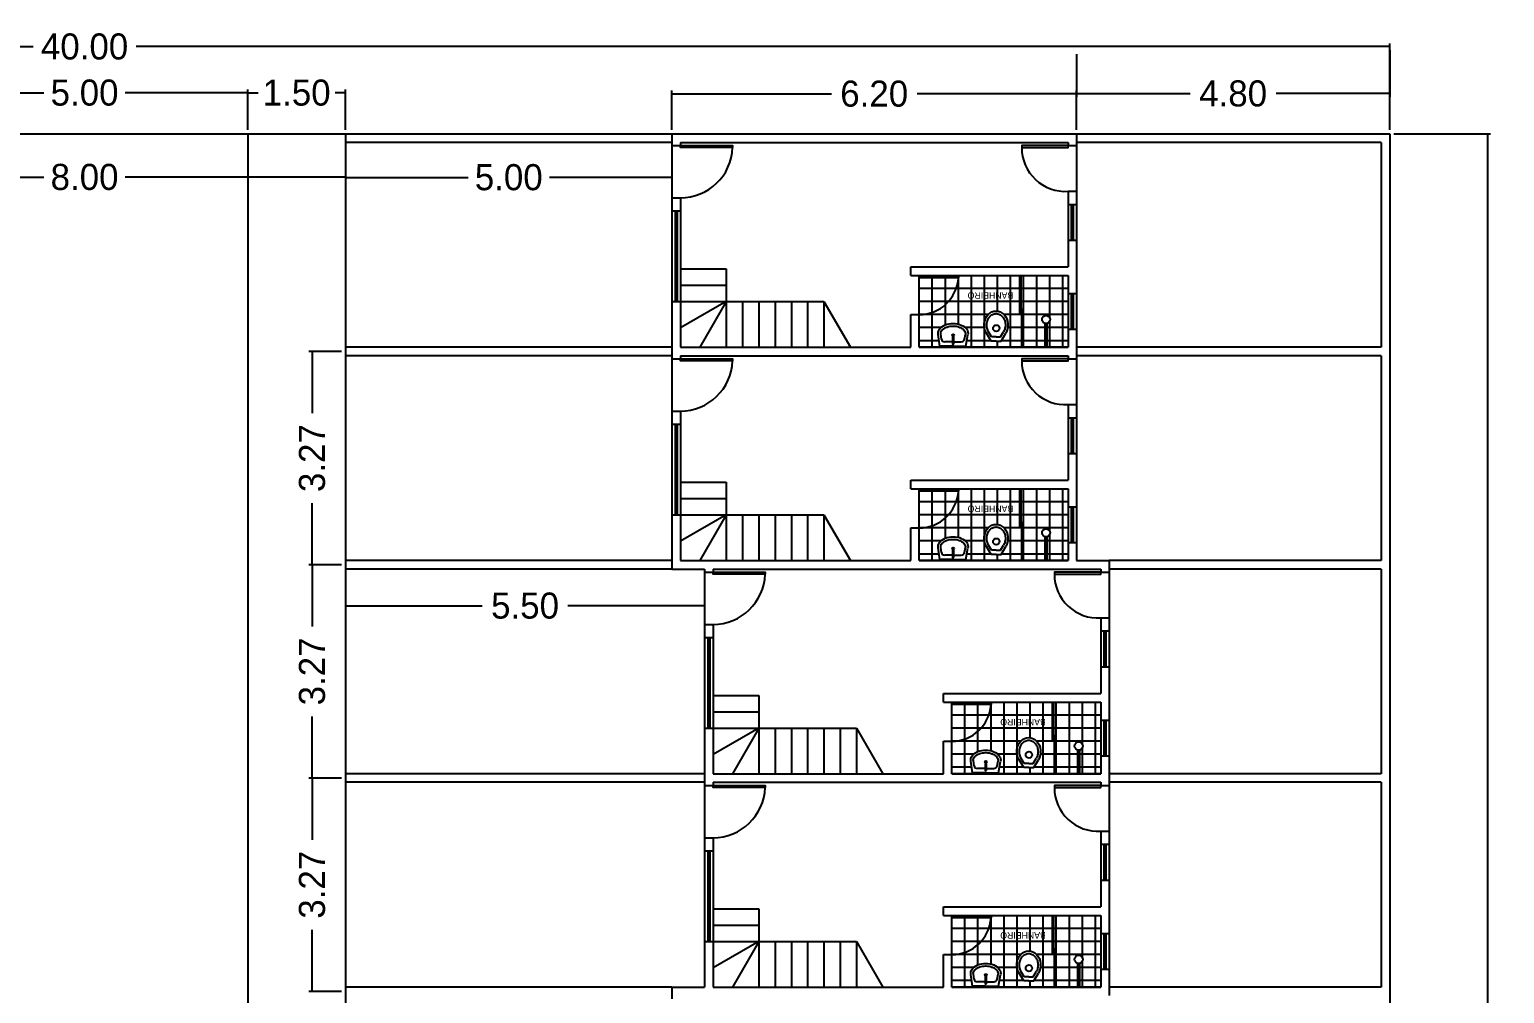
# Model space of a CAD drawing. Extents: x -74 to 202, y -59 to 73.
# Drawn here: x 60.96 to 83.56, y -12.86 to 1.92 of the extents above; entities that cross this region are included whole.
import ezdxf
from ezdxf.enums import TextEntityAlignment as Align

# ---------------------------------------------------------------- set-up
doc = ezdxf.new("R2010")
doc.units = 0
doc.layers.get('0').update_dxf_attribs({"linetype": 'CONTINUOUS'})
doc.layers.get('DEFPOINTS').update_dxf_attribs({"linetype": 'CONTINUOUS'})
for name, color, linetype in [('DIM', 244, 'CONTINUOUS'), ('EQUIPAMENTOS', 1, 'CONTINUOUS'), ('PAREDE', 7, 'CONTINUOUS'), ('PISO', 30, 'CONTINUOUS'), ('PORTA', 1, 'CONTINUOUS'), ('TEXTO', 1, 'CONTINUOUS'), ('VISTAL', 30, 'CONTINUOUS'), ('VISTAP', 244, 'CONTINUOUS')]:
    doc.layers.add(name, color=color, linetype=linetype)
doc.dimstyles.get("Standard").update_dxf_attribs({"dimscale": 0, "dimtxt": 0.1, "dimasz": 0.12, "dimexe": 0.05, "dimexo": 0.0625, "dimgap": 0.09, "dimtad": 0, "dimzin": 0, "dimtxsty": 'STANDARD', "dimblk1": 'NONE', "dimblk2": 'NONE', "dimsah": 1, "dimcen": 0.09, "dimclrd": 244, "dimclre": 244, "dimclrt": 244, "dimazin": 3, "dimtfac": 1, "dimtdec": 4, "dimtofl": 0, "dimtmove": 0, "dimatfit": 3, "dimtolj": 1, "dimtzin": 0})

# ---------------------------------------------------------------- blocks, each defined once
blk = doc.blocks.new('*D58')
at = {"color": 244, "linetype": 'BYBLOCK'}
for p, q in [((81.867, 0.321), (83.35, 0.321)), ((83.3, 0.321), (83.3, -18.889)), ((83.3, -39.679), (83.3, -20.469)), ((81.867, -39.679), (83.35, -39.679))]:
    blk.add_line(p, q, dxfattribs=at)
at = {"layer": 'DEFPOINTS', "color": 0, "linetype": 'BYBLOCK'}
for p in [(81.804, 0.321), (81.804, -39.679), (83.3, -39.679)]:
    blk.add_point(p, dxfattribs=at)
at = {"color": 244, "linetype": 'BYBLOCK', "insert": (83.3, -19.679), "char_height": 0.4, "attachment_point": 5, "rotation": 90}
blk.add_mtext('\\A1;40.00', dxfattribs=at)
blk = doc.blocks.new('_NONE')
blk = doc.blocks.new('*D59')
at = {"color": 244, "linetype": 'BYBLOCK'}
for p, q in [((41.804, 0.384), (41.804, 1.709)), ((41.804, 1.659), (61.014, 1.659)), ((81.804, 1.659), (62.594, 1.659)), ((81.804, 0.384), (81.804, 1.709))]:
    blk.add_line(p, q, dxfattribs=at)
at = {"layer": 'DEFPOINTS', "color": 0, "linetype": 'BYBLOCK'}
for p in [(41.804, 1.659), (41.804, 0.321), (81.804, 0.321)]:
    blk.add_point(p, dxfattribs=at)
at = {"color": 244, "linetype": 'BYBLOCK', "insert": (61.804, 1.659), "char_height": 0.4, "attachment_point": 5}
blk.add_mtext('\\A1;40.00', dxfattribs=at)
blk = doc.blocks.new('*D61')
at = {"color": 244, "linetype": 'BYBLOCK'}
for p, q in [((59.304, 0.952), (61.181, 0.952)), ((64.304, 0.952), (62.428, 0.952)), ((64.304, 0.384), (64.304, 1.002))]:
    blk.add_line(p, q, dxfattribs=at)
at = {"layer": 'DEFPOINTS', "color": 0, "linetype": 'BYBLOCK'}
for p in [(64.304, 0.952), (59.304, 0.321), (64.304, 0.321)]:
    blk.add_point(p, dxfattribs=at)
at = {"color": 244, "linetype": 'BYBLOCK', "insert": (61.804, 0.952), "char_height": 0.4, "attachment_point": 5}
blk.add_mtext('\\A1;5.00', dxfattribs=at)
blk = doc.blocks.new('*D62')
at = {"color": 244, "linetype": 'BYBLOCK'}
for p, q in [((64.304, 0.952), (64.464, 0.952)), ((65.804, 0.952), (65.644, 0.952)), ((65.804, 0.384), (65.804, 1.002))]:
    blk.add_line(p, q, dxfattribs=at)
at = {"layer": 'DEFPOINTS', "color": 0, "linetype": 'BYBLOCK'}
for p in [(65.804, 0.952), (64.304, 0.321), (65.804, 0.321)]:
    blk.add_point(p, dxfattribs=at)
at = {"color": 244, "linetype": 'BYBLOCK', "insert": (65.054, 0.952), "char_height": 0.4, "attachment_point": 5}
blk.add_mtext('\\A1;1.50', dxfattribs=at)
blk = doc.blocks.new('*D63')
at = {"color": 244, "linetype": 'BYBLOCK'}
for p, q in [((65.742, -3.014), (65.241, -3.014)), ((65.291, -3.014), (65.291, -3.959)), ((65.291, -6.284), (65.291, -5.339)), ((65.742, -6.284), (65.241, -6.284))]:
    blk.add_line(p, q, dxfattribs=at)
at = {"layer": 'DEFPOINTS', "color": 0, "linetype": 'BYBLOCK'}
for p in [(65.804, -3.014), (65.291, -6.284), (65.804, -6.284)]:
    blk.add_point(p, dxfattribs=at)
at = {"color": 244, "linetype": 'BYBLOCK', "insert": (65.291, -4.649), "char_height": 0.4, "attachment_point": 5, "rotation": 90}
blk.add_mtext('\\A1;3.27', dxfattribs=at)
blk = doc.blocks.new('*D64')
at = {"color": 244, "linetype": 'BYBLOCK'}
for p, q in [((65.291, -6.284), (65.291, -7.229)), ((65.291, -9.554), (65.291, -8.609)), ((65.742, -9.554), (65.241, -9.554))]:
    blk.add_line(p, q, dxfattribs=at)
at = {"layer": 'DEFPOINTS', "color": 0, "linetype": 'BYBLOCK'}
for p in [(65.804, -6.284), (65.291, -9.554), (65.804, -9.554)]:
    blk.add_point(p, dxfattribs=at)
at = {"color": 244, "linetype": 'BYBLOCK', "insert": (65.291, -7.919), "char_height": 0.4, "attachment_point": 5, "rotation": 90}
blk.add_mtext('\\A1;3.27', dxfattribs=at)
blk = doc.blocks.new('*D65')
at = {"color": 244, "linetype": 'BYBLOCK'}
for p, q in [((65.291, -9.554), (65.291, -10.499)), ((65.291, -12.824), (65.291, -11.879)), ((65.742, -12.824), (65.241, -12.824))]:
    blk.add_line(p, q, dxfattribs=at)
at = {"layer": 'DEFPOINTS', "color": 0, "linetype": 'BYBLOCK'}
for p in [(65.804, -9.554), (65.291, -12.824), (65.804, -12.824)]:
    blk.add_point(p, dxfattribs=at)
at = {"color": 244, "linetype": 'BYBLOCK', "insert": (65.291, -11.189), "char_height": 0.4, "attachment_point": 5, "rotation": 90}
blk.add_mtext('\\A1;3.27', dxfattribs=at)
blk = doc.blocks.new('*D66')
at = {"color": 244, "linetype": 'BYBLOCK'}
for p, q in [((57.804, 0.259), (57.804, -0.391)), ((65.804, 0.259), (65.804, -0.391)), ((57.804, -0.341), (61.181, -0.341)), ((65.804, -0.341), (62.428, -0.341))]:
    blk.add_line(p, q, dxfattribs=at)
at = {"layer": 'DEFPOINTS', "color": 0, "linetype": 'BYBLOCK'}
for p in [(57.804, 0.321), (65.804, 0.321), (65.804, -0.341)]:
    blk.add_point(p, dxfattribs=at)
at = {"color": 244, "linetype": 'BYBLOCK', "insert": (61.804, -0.341), "char_height": 0.4, "attachment_point": 5}
blk.add_mtext('\\A1;8.00', dxfattribs=at)
blk = doc.blocks.new('*D67')
at = {"color": 244, "linetype": 'BYBLOCK'}
for p, q in [((65.804, 0.129), (65.804, -0.395)), ((70.804, 0.079), (70.804, -0.395)), ((65.804, -0.345), (67.681, -0.345)), ((70.804, -0.345), (68.928, -0.345))]:
    blk.add_line(p, q, dxfattribs=at)
at = {"layer": 'DEFPOINTS', "color": 0, "linetype": 'BYBLOCK'}
for p in [(65.804, 0.191), (70.804, 0.141), (70.804, -0.345)]:
    blk.add_point(p, dxfattribs=at)
at = {"color": 244, "linetype": 'BYBLOCK', "insert": (68.304, -0.345), "char_height": 0.4, "attachment_point": 5}
blk.add_mtext('\\A1;5.00', dxfattribs=at)
blk = doc.blocks.new('*D68')
at = {"color": 244, "linetype": 'BYBLOCK'}
for p, q in [((70.804, 0.384), (70.804, 0.986)), ((70.804, 0.936), (73.248, 0.936)), ((77.004, 0.936), (74.561, 0.936)), ((77.004, 0.384), (77.004, 0.986))]:
    blk.add_line(p, q, dxfattribs=at)
at = {"layer": 'DEFPOINTS', "color": 0, "linetype": 'BYBLOCK'}
for p in [(77.004, 0.936), (70.804, 0.321), (77.004, 0.321)]:
    blk.add_point(p, dxfattribs=at)
at = {"color": 244, "linetype": 'BYBLOCK', "insert": (73.904, 0.936), "char_height": 0.4, "attachment_point": 5}
blk.add_mtext('\\A1;6.20', dxfattribs=at)
blk = doc.blocks.new('*D69')
at = {"color": 244, "linetype": 'BYBLOCK'}
for p, q in [((81.804, 1.604), (81.804, 0.889)), ((77.004, 1.541), (77.004, 0.889)), ((77.004, 0.939), (78.748, 0.939)), ((81.804, 0.939), (80.061, 0.939))]:
    blk.add_line(p, q, dxfattribs=at)
at = {"layer": 'DEFPOINTS', "color": 0, "linetype": 'BYBLOCK'}
for p in [(77.004, 1.604), (81.804, 1.666), (81.804, 0.939)]:
    blk.add_point(p, dxfattribs=at)
at = {"color": 244, "linetype": 'BYBLOCK', "insert": (79.404, 0.939), "char_height": 0.4, "attachment_point": 5}
blk.add_mtext('\\A1;4.80', dxfattribs=at)
blk = doc.blocks.new('*D70')
at = {"color": 244, "linetype": 'BYBLOCK'}
for p, q in [((65.804, -6.411), (65.804, -6.962)), ((71.304, -6.461), (71.304, -6.962)), ((65.804, -6.912), (67.898, -6.912)), ((71.304, -6.912), (69.211, -6.912))]:
    blk.add_line(p, q, dxfattribs=at)
at = {"layer": 'DEFPOINTS', "color": 0, "linetype": 'BYBLOCK'}
for p in [(65.804, -6.349), (71.304, -6.399), (71.304, -6.912)]:
    blk.add_point(p, dxfattribs=at)
at = {"color": 244, "linetype": 'BYBLOCK', "insert": (68.554, -6.912), "char_height": 0.4, "attachment_point": 5}
blk.add_mtext('\\A1;5.50', dxfattribs=at)

msp = doc.modelspace()

# ---------------------------------------------------------------- linework, layer by layer
at = {"layer": 'DIM', "color": 244, "linetype": 'CONTINUOUS'}
for p, q in [((76.87418, -2.94889), (74.59418, -2.94889)), ((76.87418, -6.21889), (74.59418, -6.21889)), ((77.37418, -9.48889), (75.09418, -9.48889)), ((77.37418, -12.75889), (75.09418, -12.75889))]:
    msp.add_line(p, q, dxfattribs=at)
at = {"layer": 'EQUIPAMENTOS', "color": 244, "linetype": 'CONTINUOUS'}
for p, q in [((74.91173, -2.93418), (74.88363, -2.75553)), ((75.10923, -2.93418), (74.91173, -2.93418)), ((74.93497, -2.8245), (74.92315, -2.74932)), ((75.10397, -2.86673), (74.98436, -2.86673)), ((75.10923, -2.93418), (75.30673, -2.93418)), ((75.12491, -2.86673), (75.2377, -2.86673)), ((75.28679, -2.82618), (75.30116, -2.75158)), ((75.30673, -2.93418), (75.34044, -2.75914)), ((74.91173, -6.20418), (74.88363, -6.02553)), ((74.93497, -6.0945), (74.92315, -6.01932)), ((75.28679, -6.09618), (75.30116, -6.02158)), ((75.30673, -6.20418), (75.34044, -6.02914)), ((75.10923, -6.20418), (74.91173, -6.20418)), ((75.10397, -6.13673), (74.98436, -6.13673)), ((75.10923, -6.20418), (75.30673, -6.20418)), ((75.12491, -6.13673), (75.2377, -6.13673)), ((75.41173, -9.47418), (75.38363, -9.29553)), ((75.60923, -9.47418), (75.41173, -9.47418)), ((75.43497, -9.3645), (75.42315, -9.28932)), ((75.60397, -9.40673), (75.48436, -9.40673)), ((75.60923, -9.47418), (75.80673, -9.47418)), ((75.62491, -9.40673), (75.7377, -9.40673)), ((75.78679, -9.36618), (75.80116, -9.29158)), ((75.80673, -9.47418), (75.84044, -9.29914)), ((75.41173, -12.74418), (75.38363, -12.56553)), ((75.43497, -12.6345), (75.42315, -12.55932)), ((75.78679, -12.63618), (75.80116, -12.56158)), ((75.80673, -12.74418), (75.84044, -12.56914)), ((75.60923, -12.74418), (75.41173, -12.74418)), ((75.60397, -12.67673), (75.48436, -12.67673)), ((75.60923, -12.74418), (75.80673, -12.74418)), ((75.62491, -12.67673), (75.7377, -12.67673))]:
    msp.add_line(p, q, dxfattribs=at)
at = {"layer": 'EQUIPAMENTOS', "color": 244, "linetype": 'CONTINUOUS', "ltscale": 0.3}
for p, q in [((75.69562, -2.85409), (75.62293, -2.73374)), ((75.70275, -2.78852), (75.65717, -2.71306)), ((75.77162, -2.85409), (75.69562, -2.85409)), ((75.77333, -2.78852), (75.70275, -2.78852)), ((75.77162, -2.85409), (75.84762, -2.85409)), ((75.77333, -2.78852), (75.84049, -2.78852)), ((75.84049, -2.78852), (75.88608, -2.71306)), ((75.84762, -2.85409), (75.92032, -2.73374)), ((75.69562, -6.12409), (75.62293, -6.00374)), ((75.70275, -6.05852), (75.65717, -5.98306)), ((75.77333, -6.05852), (75.70275, -6.05852)), ((75.77333, -6.05852), (75.84049, -6.05852)), ((75.84049, -6.05852), (75.88608, -5.98306)), ((75.84762, -6.12409), (75.92032, -6.00374)), ((75.77162, -6.12409), (75.69562, -6.12409)), ((75.77162, -6.12409), (75.84762, -6.12409)), ((76.20275, -9.32852), (76.15717, -9.25306)), ((76.34049, -9.32852), (76.38608, -9.25306)), ((76.19562, -9.39409), (76.12293, -9.27374)), ((76.27162, -9.39409), (76.19562, -9.39409)), ((76.27333, -9.32852), (76.20275, -9.32852)), ((76.27162, -9.39409), (76.34762, -9.39409)), ((76.27333, -9.32852), (76.34049, -9.32852)), ((76.34762, -9.39409), (76.42032, -9.27374)), ((76.19562, -12.66409), (76.12293, -12.54374)), ((76.20275, -12.59852), (76.15717, -12.52306)), ((76.27333, -12.59852), (76.20275, -12.59852)), ((76.27333, -12.59852), (76.34049, -12.59852)), ((76.34049, -12.59852), (76.38608, -12.52306)), ((76.34762, -12.66409), (76.42032, -12.54374)), ((76.27162, -12.66409), (76.19562, -12.66409)), ((76.27162, -12.66409), (76.34762, -12.66409))]:
    msp.add_line(p, q, dxfattribs=at)
at = {"layer": 'EQUIPAMENTOS', "color": 244, "linetype": 'CONTINUOUS'}
for centre, start, end in [((74.98436, -2.81673), 188.938415, 270), ((75.2377, -2.81673), 270, 349.099726), ((74.98436, -6.08673), 188.938415, 270), ((75.2377, -6.08673), 270, 349.099726), ((75.48436, -9.35673), 188.938415, 270), ((75.7377, -9.35673), 270, 349.099726), ((75.48436, -12.62673), 188.938415, 270), ((75.7377, -12.62673), 270, 349.099726)]:
    msp.add_arc(centre, 0.05, start, end, dxfattribs=at)
at = {"layer": 'EQUIPAMENTOS', "color": 244, "linetype": 'CONTINUOUS', "ltscale": 0.3, "extrusion": (0, 0, -1)}
for centre in [(75.77162, -2.60909), (75.77162, -5.87909), (76.27162, -9.14909), (76.27162, -12.41909)]:
    msp.add_ellipse(centre, major_axis=(0, 0.215), ratio=0.84883721, start_param=-2.18928075, end_param=2.18928075, dxfattribs=at)
at = {"layer": 'EQUIPAMENTOS', "color": 244, "linetype": 'CONTINUOUS', "extrusion": (0, 0, -1)}
for centre in [(75.11235, -2.73919), (75.11235, -6.00919), (75.61235, -9.27919), (75.61235, -12.54919)]:
    msp.add_ellipse(centre, major_axis=(0.23, 0), ratio=0.67391304, start_param=3.03599201, end_param=6.41224252, dxfattribs=at)
at = {"layer": 'PAREDE', "color": 244, "linetype": 'CONTINUOUS'}
for p, q in [((70.80418, 0.32111), (70.80418, 0.14111)), ((70.80418, 0.32111), (77.00418, 0.32111)), ((77.00418, 0.32111), (77.00418, 0.14111)), ((70.80418, 0.14111), (70.93418, 0.14111)), ((70.93418, 0.19111), (76.87418, 0.19111)), ((70.93418, 0.19111), (70.93418, 0.14111)), ((76.87418, 0.19111), (76.87418, 0.14111)), ((76.87418, 0.14111), (77.00418, 0.14111)), ((70.80418, -0.65889), (70.80418, -0.85889)), ((70.80418, -0.65889), (70.93418, -0.65889)), ((70.93418, -0.65889), (70.93418, -0.85889)), ((76.87418, -0.55889), (77.00418, -0.55889)), ((76.87418, -0.55889), (76.87418, -0.75889)), ((77.00418, -0.55889), (77.00418, -0.75889)), ((70.80418, -0.85889), (70.93418, -0.85889)), ((76.87418, -0.75889), (77.00418, -0.75889)), ((76.87418, -1.30889), (77.00418, -1.30889)), ((77.00418, -1.30889), (77.00418, -2.12389)), ((74.46418, -1.71889), (76.87418, -1.71889)), ((74.46418, -1.84889), (74.46418, -1.71889)), ((74.46418, -1.84889), (76.87418, -1.84889)), ((76.87418, -1.84889), (76.87418, -2.12389)), ((70.80418, -2.24889), (70.80418, -3.07889)), ((70.93418, -2.24889), (70.93418, -2.94889)), ((76.87418, -2.12389), (77.00418, -2.12389)), ((74.46418, -2.94889), (74.46418, -2.44889)), ((74.46418, -2.44889), (74.59418, -2.44889)), ((74.59418, -2.94889), (74.59418, -2.44889)), ((76.87418, -2.67389), (76.87418, -2.94889)), ((76.87418, -2.67389), (77.00418, -2.67389)), ((77.00418, -2.67389), (77.00418, -3.07889)), ((70.80418, -2.94889), (70.80418, -3.12889)), ((70.80418, -3.12889), (70.93418, -3.12889)), ((70.93418, -2.94889), (74.46418, -2.94889)), ((70.93418, -3.07889), (76.87418, -3.07889)), ((70.93418, -3.07889), (76.87418, -3.07889)), ((70.93418, -3.07889), (70.93418, -3.12889)), ((74.59418, -2.94889), (76.87418, -2.94889)), ((76.87418, -3.07889), (76.87418, -3.12889)), ((76.87418, -3.12889), (77.00418, -3.12889)), ((77.00418, -2.94889), (77.00418, -3.12889)), ((76.87418, -3.82889), (77.00418, -3.82889)), ((76.87418, -3.82889), (76.87418, -4.02889)), ((77.00418, -3.82889), (77.00418, -4.02889)), ((70.80418, -3.92889), (70.93418, -3.92889)), ((70.80418, -3.92889), (70.80418, -4.12889)), ((70.93418, -3.92889), (70.93418, -4.12889)), ((76.87418, -4.02889), (77.00418, -4.02889)), ((70.80418, -4.12889), (70.93418, -4.12889)), ((76.87418, -4.57889), (77.00418, -4.57889)), ((77.00418, -4.57889), (77.00418, -5.39389)), ((74.46418, -4.98889), (76.87418, -4.98889)), ((74.46418, -5.11889), (74.46418, -4.98889)), ((74.46418, -5.11889), (76.87418, -5.11889)), ((76.87418, -5.11889), (76.87418, -5.39389)), ((76.87418, -5.39389), (77.00418, -5.39389)), ((70.93418, -5.51889), (70.93418, -6.21889)), ((74.46418, -6.21889), (74.46418, -5.71889)), ((74.46418, -5.71889), (74.59418, -5.71889)), ((74.59418, -6.21889), (74.59418, -5.71889)), ((76.87418, -5.94389), (77.00418, -5.94389)), ((76.87418, -5.94389), (76.87418, -6.21889)), ((70.93418, -6.21889), (74.46418, -6.21889)), ((74.59418, -6.21889), (76.87418, -6.21889)), ((77.00418, -6.21889), (77.50418, -6.21889)), ((77.50418, -6.21889), (77.50418, -6.34889)), ((77.50418, -6.21889), (77.50418, -6.39889)), ((70.80418, -6.34889), (71.30418, -6.34889)), ((71.30418, -6.34889), (71.30418, -6.39889)), ((71.30418, -6.39889), (71.43418, -6.39889)), ((71.43418, -6.34889), (77.37418, -6.34889)), ((71.43418, -6.34889), (77.37418, -6.34889)), ((71.43418, -6.34889), (71.43418, -6.39889)), ((77.37418, -6.34889), (77.37418, -6.39889)), ((77.37418, -6.39889), (77.50418, -6.39889)), ((71.30418, -7.19889), (71.30418, -7.39889)), ((71.30418, -7.19889), (71.43418, -7.19889)), ((71.43418, -7.19889), (71.43418, -7.39889)), ((77.37418, -7.09889), (77.37418, -7.29889)), ((77.37418, -7.09889), (77.50418, -7.09889)), ((77.50418, -7.09889), (77.50418, -7.29889)), ((71.30418, -7.39889), (71.43418, -7.39889)), ((77.37418, -7.29889), (77.50418, -7.29889)), ((77.37418, -7.84889), (77.50418, -7.84889)), ((77.50418, -7.84889), (77.50418, -8.66389)), ((74.96418, -8.25889), (77.37418, -8.25889)), ((74.96418, -8.38889), (74.96418, -8.25889)), ((74.96418, -8.38889), (77.37418, -8.38889)), ((77.37418, -8.38889), (77.37418, -8.66389)), ((71.30418, -8.78889), (71.30418, -9.61889)), ((71.43418, -8.78889), (71.43418, -9.48889)), ((77.37418, -8.66389), (77.50418, -8.66389)), ((74.96418, -9.48889), (74.96418, -8.98889)), ((74.96418, -8.98889), (75.09418, -8.98889)), ((75.09418, -9.48889), (75.09418, -8.98889)), ((77.37418, -9.21389), (77.37418, -9.48889)), ((77.37418, -9.21389), (77.50418, -9.21389)), ((77.50418, -9.21389), (77.50418, -9.61889)), ((71.30418, -9.48889), (71.30418, -9.66889)), ((71.43418, -9.48889), (74.96418, -9.48889)), ((75.09418, -9.48889), (77.37418, -9.48889)), ((77.50418, -9.48889), (77.50418, -9.66889)), ((71.30418, -9.66889), (71.43418, -9.66889)), ((71.43418, -9.61889), (77.37418, -9.61889)), ((71.43418, -9.61889), (77.37418, -9.61889)), ((71.43418, -9.61889), (71.43418, -9.66889)), ((77.37418, -9.61889), (77.37418, -9.66889)), ((77.37418, -9.66889), (77.50418, -9.66889)), ((77.37418, -10.36889), (77.37418, -10.56889)), ((77.37418, -10.36889), (77.50418, -10.36889)), ((77.50418, -10.36889), (77.50418, -10.56889)), ((71.30418, -10.46889), (71.30418, -10.66889)), ((71.30418, -10.46889), (71.43418, -10.46889)), ((71.43418, -10.46889), (71.43418, -10.66889)), ((77.37418, -10.56889), (77.50418, -10.56889)), ((71.30418, -10.66889), (71.43418, -10.66889)), ((77.37418, -11.11889), (77.50418, -11.11889)), ((77.50418, -11.11889), (77.50418, -11.93389)), ((74.96418, -11.52889), (77.37418, -11.52889)), ((74.96418, -11.65889), (74.96418, -11.52889)), ((74.96418, -11.65889), (77.37418, -11.65889)), ((77.37418, -11.65889), (77.37418, -11.93389)), ((77.37418, -11.93389), (77.50418, -11.93389)), ((71.30418, -12.05889), (71.30418, -12.75889)), ((71.43418, -12.05889), (71.43418, -12.75889)), ((74.96418, -12.75889), (74.96418, -12.25889)), ((74.96418, -12.25889), (75.09418, -12.25889)), ((75.09418, -12.75889), (75.09418, -12.25889)), ((77.37418, -12.48389), (77.37418, -12.75889)), ((77.37418, -12.48389), (77.50418, -12.48389)), ((77.50418, -12.48389), (77.50418, -12.88889)), ((70.80418, -12.75889), (71.30418, -12.75889)), ((70.80418, -12.75889), (70.80418, -12.93889)), ((71.43418, -12.75889), (74.96418, -12.75889)), ((75.09418, -12.75889), (77.37418, -12.75889))]:
    msp.add_line(p, q, dxfattribs=at)
at = {"layer": 'PISO', "color": 30, "linetype": 'CONTINUOUS'}
for p, q in [((74.59418, -2.44889), (74.59418, -1.84889)), ((74.79418, -1.85596), (74.79418, -1.84889)), ((74.79418, -2.94889), (74.79418, -1.88596)), ((74.99418, -1.85596), (74.99418, -1.84889)), ((74.99418, -2.60622), (74.99418, -1.88596)), ((75.19418, -2.59434), (75.19418, -1.84889)), ((75.39418, -2.94889), (75.39418, -1.84889)), ((75.59418, -2.94889), (75.59418, -1.84889)), ((75.79418, -2.39573), (75.79418, -1.84889)), ((75.99418, -2.94889), (75.99418, -1.84889)), ((76.19418, -2.94889), (76.19418, -1.84889)), ((76.39418, -2.94889), (76.39418, -1.84889)), ((76.59418, -2.49858), (76.59418, -1.84889)), ((76.79418, -2.94889), (76.79418, -1.84889)), ((76.12928, -2.04889), (74.59418, -2.04889)), ((76.12928, -2.24889), (74.59418, -2.24889)), ((76.87418, -2.04889), (76.15428, -2.04889)), ((76.87418, -2.24889), (76.15428, -2.24889)), ((75.6499, -2.44889), (74.59418, -2.44889)), ((76.16005, -2.44889), (75.89334, -2.44889)), ((76.87418, -2.44889), (76.18505, -2.44889)), ((74.92542, -2.64889), (74.59418, -2.64889)), ((75.59228, -2.64889), (75.29929, -2.64889)), ((76.16005, -2.64889), (75.95097, -2.64889)), ((76.52233, -2.64889), (76.18505, -2.64889)), ((76.87418, -2.64889), (76.55233, -2.64889)), ((76.59418, -2.94889), (76.59418, -2.54672)), ((74.89832, -2.84889), (74.59418, -2.84889)), ((75.69249, -2.84889), (75.32316, -2.84889)), ((75.79418, -2.94889), (75.79418, -2.85409)), ((76.16005, -2.84889), (75.85076, -2.84889)), ((76.52233, -2.84889), (76.18505, -2.84889)), ((76.87418, -2.84889), (76.55233, -2.84889)), ((74.59418, -5.71889), (74.59418, -5.11889)), ((74.79418, -5.12596), (74.79418, -5.11889)), ((74.79418, -6.21889), (74.79418, -5.15596)), ((74.99418, -5.12596), (74.99418, -5.11889)), ((74.99418, -5.87622), (74.99418, -5.15596)), ((75.19418, -5.86434), (75.19418, -5.11889)), ((75.39418, -6.21889), (75.39418, -5.11889)), ((75.59418, -6.21889), (75.59418, -5.11889)), ((75.79418, -5.66573), (75.79418, -5.11889)), ((75.99418, -6.21889), (75.99418, -5.11889)), ((76.19418, -6.21889), (76.19418, -5.11889)), ((76.39418, -6.21889), (76.39418, -5.11889)), ((76.59418, -5.76858), (76.59418, -5.11889)), ((76.79418, -6.21889), (76.79418, -5.11889)), ((76.12928, -5.31889), (74.59418, -5.31889)), ((76.87418, -5.31889), (76.15428, -5.31889)), ((76.12928, -5.51889), (74.59418, -5.51889)), ((76.87418, -5.51889), (76.15428, -5.51889)), ((75.6499, -5.71889), (74.59418, -5.71889)), ((76.16005, -5.71889), (75.89334, -5.71889)), ((76.87418, -5.71889), (76.18505, -5.71889)), ((76.59418, -6.21889), (76.59418, -5.81672)), ((74.92542, -5.91889), (74.59418, -5.91889)), ((75.59228, -5.91889), (75.29929, -5.91889)), ((76.16005, -5.91889), (75.95097, -5.91889)), ((76.52233, -5.91889), (76.18505, -5.91889)), ((76.87418, -5.91889), (76.55233, -5.91889)), ((74.89832, -6.11889), (74.59418, -6.11889)), ((75.69249, -6.11889), (75.32316, -6.11889)), ((75.79418, -6.21889), (75.79418, -6.12409)), ((76.16005, -6.11889), (75.85076, -6.11889)), ((76.52233, -6.11889), (76.18505, -6.11889)), ((76.87418, -6.11889), (76.55233, -6.11889)), ((75.09418, -8.98889), (75.09418, -8.38889)), ((75.29418, -8.39596), (75.29418, -8.38889)), ((75.29418, -9.48889), (75.29418, -8.42596)), ((75.49418, -8.39596), (75.49418, -8.38889)), ((75.49418, -9.14622), (75.49418, -8.42596)), ((75.69418, -9.13434), (75.69418, -8.38889)), ((75.89418, -9.48889), (75.89418, -8.38889)), ((76.09418, -9.48889), (76.09418, -8.38889)), ((76.29418, -8.93573), (76.29418, -8.38889)), ((76.49418, -9.48889), (76.49418, -8.38889)), ((76.69418, -9.48889), (76.69418, -8.38889)), ((76.89418, -9.48889), (76.89418, -8.38889)), ((77.09418, -9.03858), (77.09418, -8.38889)), ((77.29418, -9.48889), (77.29418, -8.38889)), ((76.62928, -8.58889), (75.09418, -8.58889)), ((76.62928, -8.78889), (75.09418, -8.78889)), ((77.37418, -8.58889), (76.65428, -8.58889)), ((77.37418, -8.78889), (76.65428, -8.78889)), ((76.1499, -8.98889), (75.09418, -8.98889)), ((76.66005, -8.98889), (76.39334, -8.98889)), ((77.37418, -8.98889), (76.68505, -8.98889)), ((75.42542, -9.18889), (75.09418, -9.18889)), ((76.09228, -9.18889), (75.79929, -9.18889)), ((76.66005, -9.18889), (76.45097, -9.18889)), ((77.02233, -9.18889), (76.68505, -9.18889)), ((77.37418, -9.18889), (77.05233, -9.18889)), ((77.09418, -9.48889), (77.09418, -9.08672)), ((75.39832, -9.38889), (75.09418, -9.38889)), ((76.19249, -9.38889), (75.82316, -9.38889)), ((76.29418, -9.48889), (76.29418, -9.39409)), ((76.66005, -9.38889), (76.35076, -9.38889)), ((77.02233, -9.38889), (76.68505, -9.38889)), ((77.37418, -9.38889), (77.05233, -9.38889)), ((75.09418, -12.25889), (75.09418, -11.65889)), ((75.29418, -11.66596), (75.29418, -11.65889)), ((75.29418, -12.75889), (75.29418, -11.69596)), ((75.49418, -11.66596), (75.49418, -11.65889)), ((75.49418, -12.41622), (75.49418, -11.69596)), ((75.69418, -12.40434), (75.69418, -11.65889)), ((75.89418, -12.75889), (75.89418, -11.65889)), ((76.09418, -12.75889), (76.09418, -11.65889)), ((76.29418, -12.20573), (76.29418, -11.65889)), ((76.49418, -12.75889), (76.49418, -11.65889)), ((76.69418, -12.75889), (76.69418, -11.65889)), ((76.89418, -12.75889), (76.89418, -11.65889)), ((77.09418, -12.30858), (77.09418, -11.65889)), ((77.29418, -12.75889), (77.29418, -11.65889)), ((76.62928, -11.85889), (75.09418, -11.85889)), ((77.37418, -11.85889), (76.65428, -11.85889)), ((76.62928, -12.05889), (75.09418, -12.05889)), ((77.37418, -12.05889), (76.65428, -12.05889)), ((76.1499, -12.25889), (75.09418, -12.25889)), ((76.66005, -12.25889), (76.39334, -12.25889)), ((77.37418, -12.25889), (76.68505, -12.25889)), ((77.09418, -12.75889), (77.09418, -12.35672)), ((75.42542, -12.45889), (75.09418, -12.45889)), ((76.09228, -12.45889), (75.79929, -12.45889)), ((76.66005, -12.45889), (76.45097, -12.45889)), ((77.02233, -12.45889), (76.68505, -12.45889)), ((77.37418, -12.45889), (77.05233, -12.45889)), ((75.39832, -12.65889), (75.09418, -12.65889)), ((76.19249, -12.65889), (75.82316, -12.65889)), ((76.29418, -12.75889), (76.29418, -12.66409)), ((76.66005, -12.65889), (76.35076, -12.65889)), ((77.02233, -12.65889), (76.68505, -12.65889)), ((77.37418, -12.65889), (77.05233, -12.65889))]:
    msp.add_line(p, q, dxfattribs=at)
at = {"layer": 'PISO', "color": 244, "linetype": 'CONTINUOUS'}
for p, q in [((73.13418, -2.24889), (73.53832, -2.94889)), ((73.13418, -5.51889), (73.53832, -6.21889)), ((73.63418, -8.78889), (74.03832, -9.48889)), ((73.63418, -12.05889), (74.03832, -12.75889))]:
    msp.add_line(p, q, dxfattribs=at)
at = {"layer": 'PORTA', "color": 244, "linetype": 'CONTINUOUS'}
for p, q in [((76.52233, -2.948), (76.52233, -2.58028)), ((76.55233, -2.948), (76.55233, -2.58028)), ((76.52233, -6.218), (76.52233, -5.85028)), ((76.55233, -6.218), (76.55233, -5.85028)), ((77.02233, -9.488), (77.02233, -9.12028)), ((77.05233, -9.488), (77.05233, -9.12028)), ((77.02233, -12.758), (77.02233, -12.39028)), ((77.05233, -12.758), (77.05233, -12.39028))]:
    msp.add_line(p, q, dxfattribs=at)
at = {"layer": 'PORTA', "color": 30, "linetype": 'CONTINUOUS'}
for points in [[(76.15428, -2.4337), (76.15428, -1.8617), (76.12928, -1.8617), (76.12928, -2.4337)], [(76.18505, -2.94073), (76.18505, -2.36873), (76.16005, -2.36873), (76.16005, -2.94073)], [(76.15428, -5.7037), (76.15428, -5.1317), (76.12928, -5.1317), (76.12928, -5.7037)], [(76.18505, -6.21073), (76.18505, -5.63873), (76.16005, -5.63873), (76.16005, -6.21073)], [(76.65428, -8.9737), (76.65428, -8.4017), (76.62928, -8.4017), (76.62928, -8.9737)], [(76.68505, -9.48073), (76.68505, -8.90873), (76.66005, -8.90873), (76.66005, -9.48073)], [(76.65428, -12.2437), (76.65428, -11.6717), (76.62928, -11.6717), (76.62928, -12.2437)], [(76.68505, -12.75073), (76.68505, -12.17873), (76.66005, -12.17873), (76.66005, -12.75073)]]:
    msp.add_lwpolyline(points, close=True, dxfattribs=at)
at = {"layer": 'PORTA', "color": 244, "linetype": 'CONTINUOUS'}
for points in [[(75.12491, -2.90006), (75.12491, -2.79679), (75.10397, -2.79679), (75.10397, -2.90006)], [(75.12491, -6.17006), (75.12491, -6.06679), (75.10397, -6.06679), (75.10397, -6.17006)], [(75.62491, -9.44006), (75.62491, -9.33679), (75.60397, -9.33679), (75.60397, -9.44006)], [(75.62491, -12.71006), (75.62491, -12.60679), (75.60397, -12.60679), (75.60397, -12.71006)]]:
    msp.add_lwpolyline(points, close=True, dxfattribs=at)
for centre, radius in [((76.53713, -2.52265), 0.06192), ((75.77499, -2.65889), 0.05), ((75.11444, -2.7628), 0.01491), ((76.53713, -5.79265), 0.06192), ((75.11444, -6.0328), 0.01491), ((75.77499, -5.92889), 0.05), ((77.03713, -9.06265), 0.06192), ((76.27499, -9.19889), 0.05), ((75.61444, -9.3028), 0.01491), ((76.27499, -12.46889), 0.05), ((77.03713, -12.33265), 0.06192), ((75.61444, -12.5728), 0.01491)]:
    msp.add_circle(centre, radius, dxfattribs=at)
for centre, radius, start, end in [((70.93418, 0.14169), 0.80058, 270, 357.810619), ((76.83531, 0.11111), 0.67113, 180, 273.320565), ((74.59418, -1.84719), 0.60171, 270, 356.304874), ((70.93418, -3.12831), 0.80058, 270, 357.810619), ((76.83531, -3.15889), 0.67113, 180, 273.320565), ((74.59418, -5.11719), 0.60171, 270, 356.304874), ((71.43418, -6.39831), 0.80058, 270, 357.810619), ((77.33531, -6.42889), 0.67113, 180, 273.320565), ((75.09418, -8.38719), 0.60171, 270, 356.304874), ((71.43418, -9.66831), 0.80058, 270, 357.810619), ((77.33531, -9.69889), 0.67113, 180, 273.320565), ((75.09418, -11.65719), 0.60171, 270, 356.304874)]:
    msp.add_arc(centre, radius, start, end, dxfattribs=at)
for points, knots in [([(75.65717, -2.71306), (75.64793, -2.69776), (75.64006, -2.6794), (75.63012, -2.63866), (75.62809, -2.61627), (75.63119, -2.57209), (75.63631, -2.55038), (75.65187, -2.51213), (75.66224, -2.49557), (75.68489, -2.46915), (75.70022, -2.45612), (75.73431, -2.43873), (75.75292, -2.43409), (75.79033, -2.43409), (75.80894, -2.43873), (75.84302, -2.45612), (75.85835, -2.46915), (75.881, -2.49557), (75.89138, -2.51213), (75.90693, -2.55038), (75.91205, -2.57209), (75.91515, -2.61627), (75.91313, -2.63866), (75.90318, -2.6794), (75.89532, -2.69776), (75.88608, -2.71306)], [-2.18928075, -2.18928075, -2.18928075, -2.18928075, -1.82440063, -1.82440063, -1.4595205, -1.4595205, -1.09464038, -1.09464038, -0.72976025, -0.72976025, -0.36488013, -0.36488013, 0, 0, 0.36488013, 0.36488013, 0.72976025, 0.72976025, 1.09464038, 1.09464038, 1.4595205, 1.4595205, 1.82440063, 1.82440063, 2.18928075, 2.18928075, 2.18928075, 2.18928075]), ([(74.92315, -2.74932), (74.92168, -2.73997), (74.92215, -2.7304), (74.92812, -2.71016), (74.93373, -2.69951), (74.95117, -2.67852), (74.96311, -2.66826), (74.99098, -2.65081), (75.00698, -2.64373), (75.04774, -2.62967), (75.08082, -2.62401), (75.14737, -2.62439), (75.1803, -2.63044), (75.22066, -2.64497), (75.23631, -2.65216), (75.26365, -2.66987), (75.27539, -2.68033), (75.29221, -2.70151), (75.29748, -2.71219), (75.30281, -2.73252), (75.30298, -2.74213), (75.30116, -2.75158)], [3.03599201, 3.03599201, 3.03599201, 3.03599201, 3.31734622, 3.31734622, 3.59870043, 3.59870043, 3.88005464, 3.88005464, 4.16140885, 4.16140885, 4.72411727, 4.72411727, 5.28682568, 5.28682568, 5.56817989, 5.56817989, 5.8495341, 5.8495341, 6.13088831, 6.13088831, 6.41224252, 6.41224252, 6.41224252, 6.41224252]), ([(75.65717, -5.98306), (75.64793, -5.96776), (75.64006, -5.9494), (75.63012, -5.90866), (75.62809, -5.88627), (75.63119, -5.84209), (75.63631, -5.82038), (75.65187, -5.78213), (75.66224, -5.76557), (75.68489, -5.73915), (75.70022, -5.72612), (75.73431, -5.70873), (75.75292, -5.70409), (75.79033, -5.70409), (75.80894, -5.70873), (75.84302, -5.72612), (75.85835, -5.73915), (75.881, -5.76557), (75.89138, -5.78213), (75.90693, -5.82038), (75.91205, -5.84209), (75.91515, -5.88627), (75.91313, -5.90866), (75.90318, -5.9494), (75.89532, -5.96776), (75.88608, -5.98306)], [-2.18928075, -2.18928075, -2.18928075, -2.18928075, -1.82440063, -1.82440063, -1.4595205, -1.4595205, -1.09464038, -1.09464038, -0.72976025, -0.72976025, -0.36488013, -0.36488013, 0, 0, 0.36488013, 0.36488013, 0.72976025, 0.72976025, 1.09464038, 1.09464038, 1.4595205, 1.4595205, 1.82440063, 1.82440063, 2.18928075, 2.18928075, 2.18928075, 2.18928075]), ([(74.92315, -6.01932), (74.92168, -6.00997), (74.92215, -6.0004), (74.92812, -5.98016), (74.93373, -5.96951), (74.95117, -5.94852), (74.96311, -5.93826), (74.99098, -5.92081), (75.00698, -5.91373), (75.04774, -5.89967), (75.08082, -5.89401), (75.14737, -5.89439), (75.1803, -5.90044), (75.22066, -5.91497), (75.23631, -5.92216), (75.26365, -5.93987), (75.27539, -5.95033), (75.29221, -5.97151), (75.29748, -5.98219), (75.30281, -6.00252), (75.30298, -6.01213), (75.30116, -6.02158)], [3.03599201, 3.03599201, 3.03599201, 3.03599201, 3.31734622, 3.31734622, 3.59870043, 3.59870043, 3.88005464, 3.88005464, 4.16140885, 4.16140885, 4.72411727, 4.72411727, 5.28682568, 5.28682568, 5.56817989, 5.56817989, 5.8495341, 5.8495341, 6.13088831, 6.13088831, 6.41224252, 6.41224252, 6.41224252, 6.41224252]), ([(76.15717, -9.25306), (76.14793, -9.23776), (76.14006, -9.2194), (76.13012, -9.17866), (76.12809, -9.15627), (76.13119, -9.11209), (76.13631, -9.09038), (76.15187, -9.05213), (76.16224, -9.03557), (76.18489, -9.00915), (76.20022, -8.99612), (76.23431, -8.97873), (76.25292, -8.97409), (76.29033, -8.97409), (76.30894, -8.97873), (76.34302, -8.99612), (76.35835, -9.00915), (76.381, -9.03557), (76.39138, -9.05213), (76.40693, -9.09038), (76.41205, -9.11209), (76.41515, -9.15627), (76.41313, -9.17866), (76.40318, -9.2194), (76.39532, -9.23776), (76.38608, -9.25306)], [-2.18928075, -2.18928075, -2.18928075, -2.18928075, -1.82440063, -1.82440063, -1.4595205, -1.4595205, -1.09464038, -1.09464038, -0.72976025, -0.72976025, -0.36488013, -0.36488013, 0, 0, 0.36488013, 0.36488013, 0.72976025, 0.72976025, 1.09464038, 1.09464038, 1.4595205, 1.4595205, 1.82440063, 1.82440063, 2.18928075, 2.18928075, 2.18928075, 2.18928075]), ([(75.42315, -9.28932), (75.42168, -9.27997), (75.42215, -9.2704), (75.42812, -9.25016), (75.43373, -9.23951), (75.45117, -9.21852), (75.46311, -9.20826), (75.49098, -9.19081), (75.50698, -9.18373), (75.54774, -9.16967), (75.58082, -9.16401), (75.64737, -9.16439), (75.6803, -9.17044), (75.72066, -9.18497), (75.73631, -9.19216), (75.76365, -9.20987), (75.77539, -9.22033), (75.79221, -9.24151), (75.79748, -9.25219), (75.80281, -9.27252), (75.80298, -9.28213), (75.80116, -9.29158)], [3.03599201, 3.03599201, 3.03599201, 3.03599201, 3.31734622, 3.31734622, 3.59870043, 3.59870043, 3.88005464, 3.88005464, 4.16140885, 4.16140885, 4.72411727, 4.72411727, 5.28682568, 5.28682568, 5.56817989, 5.56817989, 5.8495341, 5.8495341, 6.13088831, 6.13088831, 6.41224252, 6.41224252, 6.41224252, 6.41224252]), ([(76.15717, -12.52306), (76.14793, -12.50776), (76.14006, -12.4894), (76.13012, -12.44866), (76.12809, -12.42627), (76.13119, -12.38209), (76.13631, -12.36038), (76.15187, -12.32213), (76.16224, -12.30557), (76.18489, -12.27915), (76.20022, -12.26612), (76.23431, -12.24873), (76.25292, -12.24409), (76.29033, -12.24409), (76.30894, -12.24873), (76.34302, -12.26612), (76.35835, -12.27915), (76.381, -12.30557), (76.39138, -12.32213), (76.40693, -12.36038), (76.41205, -12.38209), (76.41515, -12.42627), (76.41313, -12.44866), (76.40318, -12.4894), (76.39532, -12.50776), (76.38608, -12.52306)], [-2.18928075, -2.18928075, -2.18928075, -2.18928075, -1.82440063, -1.82440063, -1.4595205, -1.4595205, -1.09464038, -1.09464038, -0.72976025, -0.72976025, -0.36488013, -0.36488013, 0, 0, 0.36488013, 0.36488013, 0.72976025, 0.72976025, 1.09464038, 1.09464038, 1.4595205, 1.4595205, 1.82440063, 1.82440063, 2.18928075, 2.18928075, 2.18928075, 2.18928075]), ([(75.42315, -12.55932), (75.42168, -12.54997), (75.42215, -12.5404), (75.42812, -12.52016), (75.43373, -12.50951), (75.45117, -12.48852), (75.46311, -12.47826), (75.49098, -12.46081), (75.50698, -12.45373), (75.54774, -12.43967), (75.58082, -12.43401), (75.64737, -12.43439), (75.6803, -12.44044), (75.72066, -12.45497), (75.73631, -12.46216), (75.76365, -12.47987), (75.77539, -12.49033), (75.79221, -12.51151), (75.79748, -12.52219), (75.80281, -12.54252), (75.80298, -12.55213), (75.80116, -12.56158)], [3.03599201, 3.03599201, 3.03599201, 3.03599201, 3.31734622, 3.31734622, 3.59870043, 3.59870043, 3.88005464, 3.88005464, 4.16140885, 4.16140885, 4.72411727, 4.72411727, 5.28682568, 5.28682568, 5.56817989, 5.56817989, 5.8495341, 5.8495341, 6.13088831, 6.13088831, 6.41224252, 6.41224252, 6.41224252, 6.41224252])]:
    msp.add_open_spline(points, degree=3, knots=knots, dxfattribs=at)
at = {"layer": 'VISTAL', "color": 30, "linetype": 'CONTINUOUS'}
for p, q in [((52.80418, 0.32111), (70.80418, 0.32111)), ((65.80418, 0.32111), (65.80418, -37.67889)), ((77.00418, 0.32111), (81.80418, 0.32111)), ((81.80418, 0.32111), (81.80418, -39.67889)), ((81.67418, 0.19111), (81.67418, -2.94889)), ((81.67418, -2.94889), (77.00418, -2.94889)), ((81.67418, -3.07889), (77.00418, -3.07889)), ((81.67418, -3.07889), (81.67418, -6.21889)), ((81.67418, -6.21889), (77.50418, -6.21889)), ((81.67418, -6.34889), (77.50418, -6.34889)), ((81.67418, -6.34889), (81.67418, -9.48889)), ((81.67418, -9.48889), (77.50418, -9.48889)), ((81.67418, -9.61889), (77.50418, -9.61889)), ((81.67418, -9.61889), (81.67418, -12.75889)), ((81.67418, -12.75889), (77.50418, -12.75889))]:
    msp.add_line(p, q, dxfattribs=at)
at = {"layer": 'VISTAL', "linetype": 'CONTINUOUS'}
for p, q in [((70.80418, 0.19111), (65.80418, 0.19111)), ((81.67418, 0.19111), (77.00418, 0.19111)), ((70.80418, -2.94889), (65.80418, -2.94889)), ((70.80418, -3.07889), (65.80418, -3.07889)), ((70.80418, -6.21889), (65.80418, -6.21889)), ((70.80418, -6.34889), (65.80418, -6.34889)), ((71.30418, -9.48889), (65.80418, -9.48889)), ((71.30418, -9.61889), (65.80418, -9.61889)), ((70.80418, -12.75889), (65.80418, -12.75889))]:
    msp.add_line(p, q, dxfattribs=at)
at = {"layer": 'VISTAP', "linetype": 'CONTINUOUS'}
msp.add_line((64.30418, 0.32111), (64.30418, -37.67889), dxfattribs=at)
at = {"layer": 'VISTAP', "color": 244, "linetype": 'CONTINUOUS'}
for p, q in [((70.80418, 0.14111), (70.80418, -0.65889)), ((77.00418, 0.14111), (77.00418, -0.55889)), ((70.80418, -0.85889), (70.80418, -2.24889)), ((70.85418, -0.85889), (70.85418, -2.24889)), ((70.88418, -0.85889), (70.88418, -2.24889)), ((70.93418, -0.85889), (70.93418, -2.24889)), ((76.87418, -0.75889), (76.87418, -1.30889)), ((76.92418, -0.75889), (76.92418, -1.30889)), ((76.95418, -0.75889), (76.95418, -1.30889)), ((77.00418, -0.75889), (77.00418, -1.30889)), ((76.87418, -1.30889), (76.87418, -1.71889)), ((70.93418, -1.74889), (71.63418, -1.74889)), ((71.63418, -1.74889), (71.63418, -2.94889)), ((70.93418, -1.99889), (71.63418, -1.99889)), ((70.80418, -2.24889), (70.93418, -2.24889)), ((70.93418, -2.24889), (72.38418, -2.24889)), ((71.63418, -2.24889), (70.93418, -2.65304)), ((71.63418, -2.24889), (71.23003, -2.94889)), ((71.88418, -2.24889), (71.88418, -2.94889)), ((72.13418, -2.24889), (72.13418, -2.94889)), ((72.38418, -2.24889), (73.13418, -2.24889)), ((72.38418, -2.24889), (72.38418, -2.94889)), ((72.63418, -2.24889), (72.63418, -2.94889)), ((72.88418, -2.24889), (72.88418, -2.94889)), ((73.13418, -2.24889), (73.13418, -2.94889)), ((76.87418, -2.12389), (76.87418, -2.67389)), ((76.92418, -2.12389), (76.92418, -2.67389)), ((76.95418, -2.12389), (76.95418, -2.67389)), ((77.00418, -2.12389), (77.00418, -2.67389)), ((70.80418, -3.12889), (70.80418, -3.92889)), ((77.00418, -3.12889), (77.00418, -3.82889)), ((76.87418, -4.02889), (76.87418, -4.57889)), ((76.92418, -4.02889), (76.92418, -4.57889)), ((76.95418, -4.02889), (76.95418, -4.57889)), ((77.00418, -4.02889), (77.00418, -4.57889)), ((70.80418, -4.12889), (70.80418, -6.34889)), ((70.85418, -4.12889), (70.85418, -5.51889)), ((70.88418, -4.12889), (70.88418, -5.51889)), ((70.93418, -4.12889), (70.93418, -5.51889)), ((76.87418, -4.57889), (76.87418, -4.98889)), ((70.93418, -5.01889), (71.63418, -5.01889)), ((71.63418, -5.01889), (71.63418, -6.21889)), ((70.93418, -5.26889), (71.63418, -5.26889)), ((76.87418, -5.39389), (76.87418, -5.94389)), ((76.92418, -5.39389), (76.92418, -5.94389)), ((76.95418, -5.39389), (76.95418, -5.94389)), ((77.00418, -5.39389), (77.00418, -6.21889)), ((70.80418, -5.51889), (70.93418, -5.51889)), ((70.93418, -5.51889), (72.38418, -5.51889)), ((71.63418, -5.51889), (70.93418, -5.92304)), ((71.63418, -5.51889), (71.23003, -6.21889)), ((71.88418, -5.51889), (71.88418, -6.21889)), ((72.13418, -5.51889), (72.13418, -6.21889)), ((72.38418, -5.51889), (73.13418, -5.51889)), ((72.38418, -5.51889), (72.38418, -6.21889)), ((72.63418, -5.51889), (72.63418, -6.21889)), ((72.88418, -5.51889), (72.88418, -6.21889)), ((73.13418, -5.51889), (73.13418, -6.21889)), ((71.30418, -6.39889), (71.30418, -7.19889)), ((77.50418, -6.39889), (77.50418, -7.09889)), ((71.30418, -7.39889), (71.30418, -8.78889)), ((71.35418, -7.39889), (71.35418, -8.78889)), ((71.38418, -7.39889), (71.38418, -8.78889)), ((71.43418, -7.39889), (71.43418, -8.78889)), ((77.37418, -7.29889), (77.37418, -7.84889)), ((77.42418, -7.29889), (77.42418, -7.84889)), ((77.45418, -7.29889), (77.45418, -7.84889)), ((77.50418, -7.29889), (77.50418, -7.84889)), ((77.37418, -7.84889), (77.37418, -8.25889)), ((71.43418, -8.28889), (72.13418, -8.28889)), ((72.13418, -8.28889), (72.13418, -9.48889)), ((71.43418, -8.53889), (72.13418, -8.53889)), ((71.30418, -8.78889), (71.43418, -8.78889)), ((72.13418, -8.78889), (71.43418, -9.19304)), ((71.43418, -8.78889), (72.88418, -8.78889)), ((72.13418, -8.78889), (71.73003, -9.48889)), ((72.38418, -8.78889), (72.38418, -9.48889)), ((72.63418, -8.78889), (72.63418, -9.48889)), ((72.88418, -8.78889), (73.63418, -8.78889)), ((72.88418, -8.78889), (72.88418, -9.48889)), ((73.13418, -8.78889), (73.13418, -9.48889)), ((73.38418, -8.78889), (73.38418, -9.48889)), ((73.63418, -8.78889), (73.63418, -9.48889)), ((77.37418, -8.66389), (77.37418, -9.21389)), ((77.42418, -8.66389), (77.42418, -9.21389)), ((77.45418, -8.66389), (77.45418, -9.21389)), ((77.50418, -8.66389), (77.50418, -9.21389)), ((71.30418, -9.66889), (71.30418, -10.46889)), ((77.50418, -9.66889), (77.50418, -10.36889)), ((77.37418, -10.56889), (77.37418, -11.11889)), ((77.42418, -10.56889), (77.42418, -11.11889)), ((77.45418, -10.56889), (77.45418, -11.11889)), ((77.50418, -10.56889), (77.50418, -11.11889)), ((71.30418, -10.66889), (71.30418, -12.05889)), ((71.35418, -10.66889), (71.35418, -12.05889)), ((71.38418, -10.66889), (71.38418, -12.05889)), ((71.43418, -10.66889), (71.43418, -12.05889)), ((77.37418, -11.11889), (77.37418, -11.52889)), ((71.43418, -11.55889), (72.13418, -11.55889)), ((72.13418, -11.55889), (72.13418, -12.75889)), ((71.43418, -11.80889), (72.13418, -11.80889)), ((77.37418, -11.93389), (77.37418, -12.48389)), ((77.42418, -11.93389), (77.42418, -12.48389)), ((77.45418, -11.93389), (77.45418, -12.48389)), ((77.50418, -11.93389), (77.50418, -12.48389)), ((71.30418, -12.05889), (71.43418, -12.05889)), ((72.13418, -12.05889), (71.43418, -12.46304)), ((71.43418, -12.05889), (72.88418, -12.05889)), ((72.13418, -12.05889), (71.73003, -12.75889)), ((72.38418, -12.05889), (72.38418, -12.75889)), ((72.63418, -12.05889), (72.63418, -12.75889)), ((72.88418, -12.05889), (73.63418, -12.05889)), ((72.88418, -12.05889), (72.88418, -12.75889)), ((73.13418, -12.05889), (73.13418, -12.75889)), ((73.38418, -12.05889), (73.38418, -12.75889)), ((73.63418, -12.05889), (73.63418, -12.75889))]:
    msp.add_line(p, q, dxfattribs=at)
for points in [[(70.93418, 0.14111), (71.73418, 0.14111), (71.73418, 0.11111), (70.93418, 0.11111)], [(76.87418, 0.14111), (76.16418, 0.14111), (76.16418, 0.11111), (76.87418, 0.11111)], [(74.59464, -1.85596), (75.19464, -1.85596), (75.19464, -1.88596), (74.59464, -1.88596)], [(70.93418, -3.12889), (71.73418, -3.12889), (71.73418, -3.15889), (70.93418, -3.15889)], [(76.87418, -3.12889), (76.16418, -3.12889), (76.16418, -3.15889), (76.87418, -3.15889)], [(74.59464, -5.12596), (75.19464, -5.12596), (75.19464, -5.15596), (74.59464, -5.15596)], [(71.43418, -6.39889), (72.23418, -6.39889), (72.23418, -6.42889), (71.43418, -6.42889)], [(77.37418, -6.39889), (76.66418, -6.39889), (76.66418, -6.42889), (77.37418, -6.42889)], [(75.09464, -8.39596), (75.69464, -8.39596), (75.69464, -8.42596), (75.09464, -8.42596)], [(71.43418, -9.66889), (72.23418, -9.66889), (72.23418, -9.69889), (71.43418, -9.69889)], [(77.37418, -9.66889), (76.66418, -9.66889), (76.66418, -9.69889), (77.37418, -9.69889)], [(75.09464, -11.66596), (75.69464, -11.66596), (75.69464, -11.69596), (75.09464, -11.69596)]]:
    msp.add_lwpolyline(points, close=True, dxfattribs=at)

# ---------------------------------------------------------------- texts
at = {"layer": 'TEXTO', "color": 244, "linetype": 'CONTINUOUS'}
for p in [(75.68492, -2.1558), (75.68492, -5.4258), (76.18492, -8.6958), (76.18492, -11.9658)]:
    msp.add_text('BANHEIRO', height=0.1, rotation=180, dxfattribs=at).set_placement(p, align=Align.MIDDLE)

# ---------------------------------------------------------------- dimensions: what is measured, and where the dimension line sits
at = {"layer": 'VISTAP', "color": 244, "linetype": 'CONTINUOUS'}
dim = msp.add_linear_dim(base=(41.80418, 1.65937), p1=(81.80418, 0.32111), p2=(41.80418, 0.32111), dimstyle='STANDARD', override={"dimtxt": 0.4}, dxfattribs=at)
dim.commit()
dim.dimension.update_dxf_attribs({"geometry": '*D59', "text_midpoint": (61.80418, 1.65937)})
at = {"layer": 'VISTAP', "linetype": 'CONTINUOUS'}
for base, p1, p2, override, picture, middle in [((81.80418, 0.9394), (77.00418, 1.60382), (81.80418, 1.66632), {"dimtxt": 0.4}, '*D69', (79.40418, 0.9394)), ((64.30418, 0.95225), (59.30418, 0.32111), (64.30418, 0.32111), {"dimtxt": 0.4, "dimse1": 1}, '*D61', (61.80418, 0.95225)), ((65.80418, 0.95225), (64.30418, 0.32111), (65.80418, 0.32111), {"dimtxt": 0.4, "dimse1": 1}, '*D62', (65.05418, 0.95225)), ((77.00418, 0.93579), (70.80418, 0.32111), (77.00418, 0.32111), {"dimtxt": 0.4}, '*D68', (73.90418, 0.93579)), ((65.80418, -0.34051), (57.80418, 0.32111), (65.80418, 0.32111), {"dimtxt": 0.4}, '*D66', (61.80418, -0.34051)), ((70.80418, -0.34511), (65.80418, 0.19111), (70.80418, 0.14111), {"dimtxt": 0.4}, '*D67', (68.30418, -0.34511)), ((71.30418, -6.91217), (65.80418, -6.34889), (71.30418, -6.39889), {"dimtxt": 0.4}, '*D70', (68.55418, -6.91217))]:
    dim = msp.add_linear_dim(base=base, p1=p1, p2=p2, dimstyle='STANDARD', override=override, dxfattribs=at)
    dim.commit()
    dim.dimension.update_dxf_attribs({"geometry": picture, "text_midpoint": middle})
for base, p1, p2, override, picture, middle in [((83.29972, -39.67889), (81.80418, 0.32111), (81.80418, -39.67889), {"dimtxt": 0.4}, '*D58', (83.29972, -19.67889)), ((65.29084, -6.28389), (65.80418, -3.01389), (65.80418, -6.28389), {"dimtxt": 0.4}, '*D63', (65.29084, -4.64889)), ((65.29084, -9.55389), (65.80418, -6.28389), (65.80418, -9.55389), {"dimtxt": 0.4, "dimse1": 1}, '*D64', (65.29084, -7.91889)), ((65.29084, -12.82389), (65.80418, -9.55389), (65.80418, -12.82389), {"dimtxt": 0.4, "dimse1": 1}, '*D65', (65.29084, -11.18889))]:
    dim = msp.add_linear_dim(base=base, p1=p1, p2=p2, angle=270, dimstyle='STANDARD', override=override, dxfattribs=at)
    dim.commit()
    dim.dimension.update_dxf_attribs({"geometry": picture, "text_midpoint": middle})

doc.saveas('drawing.dxf')
